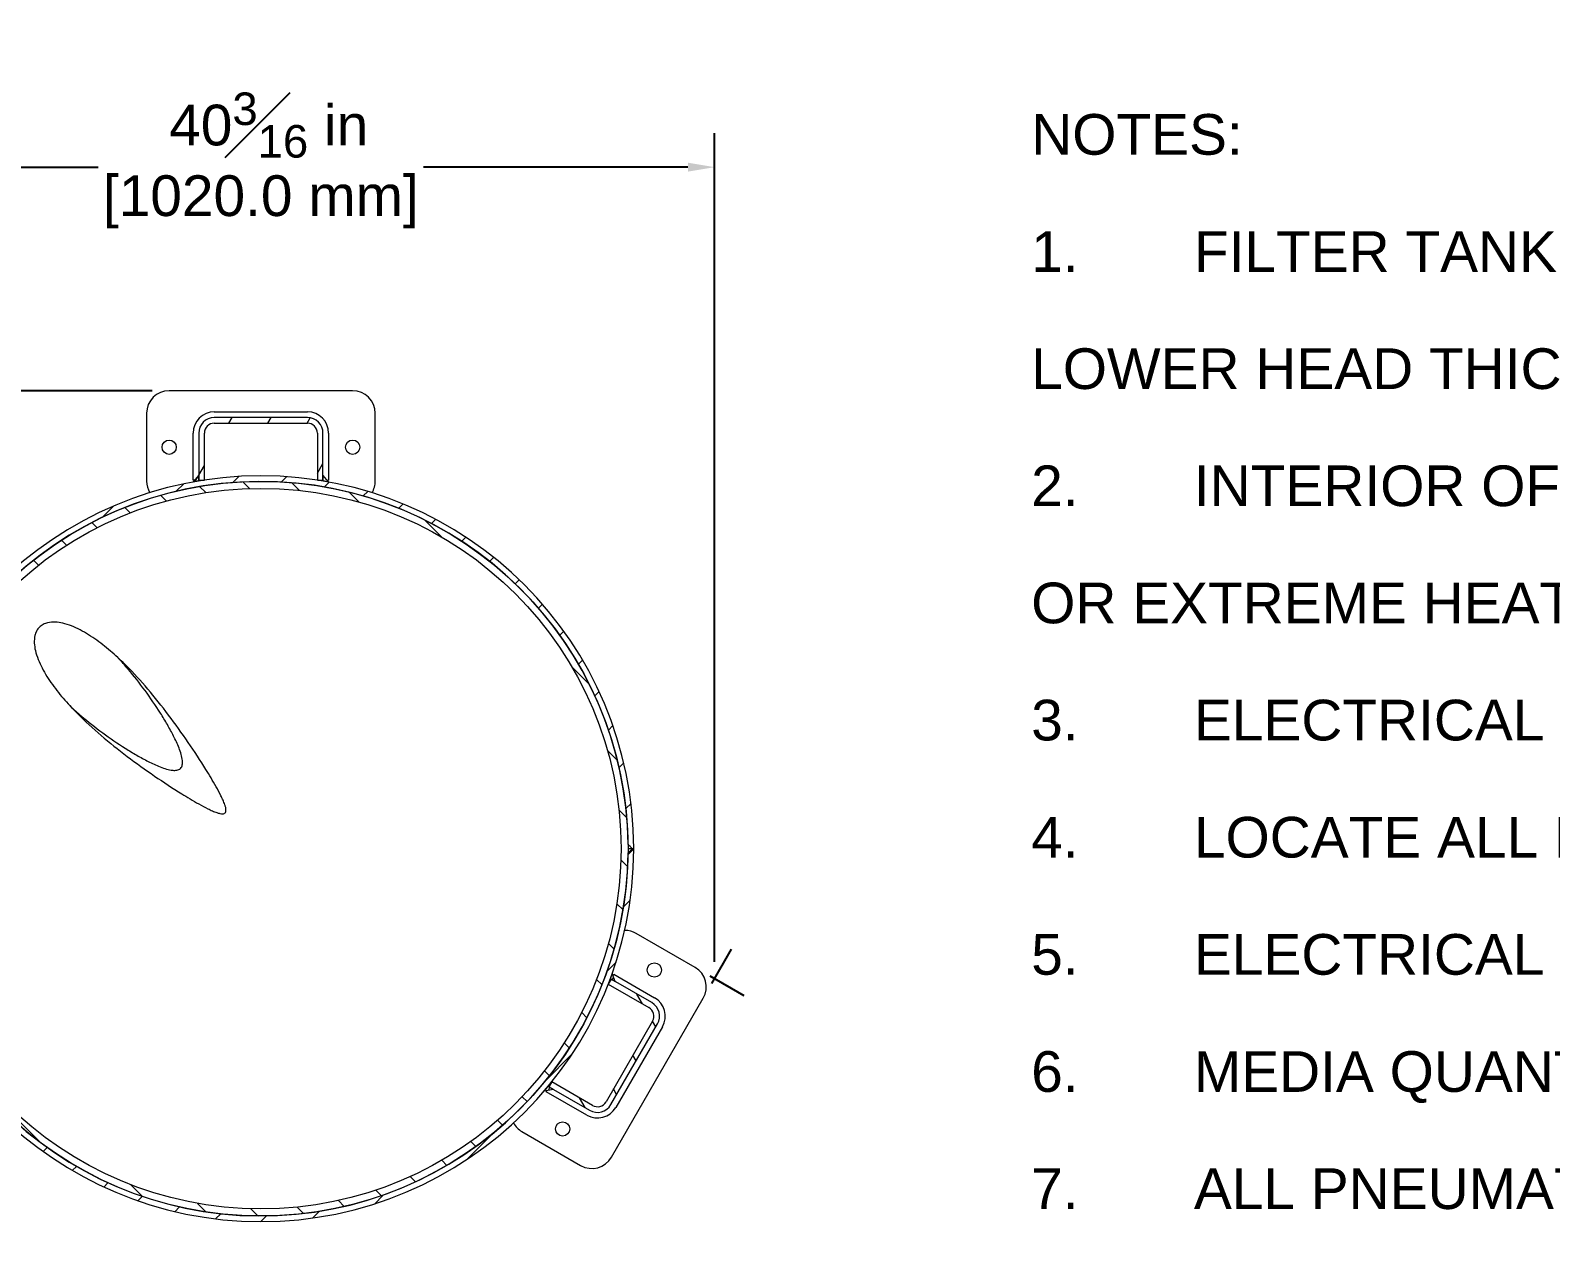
# Model space of a CAD drawing. Header units: inches. Extents: x 15 to 402, y 6 to 258.
# Drawn here: x 191.3 to 258.5, y 160.2 to 213.9 of the extents above; entities that cross this region are included whole.
import ezdxf

# ---------------------------------------------------------------- set-up
doc = ezdxf.new("R2010")
doc.units = ezdxf.units.IN
doc.header["$LTSCALE"] = 12
doc.header["$MEASUREMENT"] = 0
for name, color, linetype, lineweight in [('Dimension (ANSI)', 7, 'Continuous', 25), ('Hatch', 7, 'Continuous', 18), ('Symbol (ANSI)', 7, 'Continuous', 25), ('Visible', 7, 'Continuous', 18)]:
    doc.layers.add(name, color=color, linetype=linetype, lineweight=lineweight)
doc.styles.add('MEMCOR Medium', font='arial.ttf')
doc.styles.add('Standard D-E NeptuneBenson', font='arial.ttf')
doc.dimstyles.new('Default (ANSI)', dxfattribs={"dimscale": 12, "dimtxt": 0.15, "dimasz": 0.098425, "dimexe": 0.125, "dimexo": 0.0625, "dimgap": 0.031496, "dimtad": 0, "dimtih": 1, "dimtoh": 1, "dimdec": 4, "dimrnd": 1e-08, "dimzin": 3, "dimdsep": 46, "dimlunit": 5, "dimtxsty": 'MEMCOR Medium', "dimcen": 0.09, "dimdle": 0.393701, "dimclrd": 256, "dimclre": 256, "dimclrt": 256, "dimadec": 0, "dimazin": 1, "dimtfac": 0.8, "dimtofl": 0, "dimtmove": 0, "dimatfit": 3, "dimfxl": 1, "dimfrac": 1, "dimtolj": 1, "dimtzin": 4, "dimlwd": -1, "dimlwe": -1, "dimarcsym": 0})

# ---------------------------------------------------------------- blocks, each defined once
blk = doc.blocks.new('*D28')
at = {"layer": 'Defpoints', "color": 0, "transparency": 16777216}
for p in [(221.544, 207.817), (181.387, 171.916), (221.544, 171.911)]:
    blk.add_point(p, dxfattribs=at)
at = {"layer": 'Dimension (ANSI)', "transparency": 16777216}
for p, q in [((181.387, 172.666), (181.387, 209.317)), ((221.544, 172.661), (221.544, 209.317)), ((182.568, 207.817), (194.266, 207.817)), ((220.363, 207.817), (208.665, 207.817))]:
    blk.add_line(p, q, dxfattribs=at)
for points in [[(182.568, 208.014), (182.568, 207.62), (181.387, 207.817)], [(220.363, 208.014), (220.363, 207.62), (221.544, 207.817)]]:
    blk.add_solid(points, dxfattribs=at)
at = {"layer": 'Dimension (ANSI)', "transparency": 16777216, "char_height": 1.8, "attachment_point": 5, "style": 'MEMCOR Medium'}
for s, insert in [('\\A1; 40{\\H0.8x;\\S3#16;} in', (201.466, 209.681)), ('\\A1;[1020.0 mm]', (201.466, 206.285))]:
    blk.add_mtext(s, dxfattribs=dict(at, insert=insert))
blk = doc.blocks.new('*D29')
at = {"layer": 'Defpoints', "color": 0, "transparency": 16777216}
for p in [(169.109, 197.927), (197.409, 197.927), (186.447, 163.152)]:
    blk.add_point(p, dxfattribs=at)
at = {"layer": 'Dimension (ANSI)', "transparency": 16777216}
for p, q in [((196.659, 197.927), (167.609, 197.927)), ((169.109, 196.745), (169.109, 183.92)), ((169.109, 164.333), (169.109, 177.158)), ((185.697, 163.152), (167.609, 163.152))]:
    blk.add_line(p, q, dxfattribs=at)
for points in [[(168.912, 196.745), (169.306, 196.745), (169.109, 197.927)], [(168.912, 164.333), (169.306, 164.333), (169.109, 163.152)]]:
    blk.add_solid(points, dxfattribs=at)
at = {"layer": 'Dimension (ANSI)', "transparency": 16777216, "char_height": 1.8, "attachment_point": 5, "style": 'MEMCOR Medium'}
for s, insert in [('\\A1; 34{\\H0.8x;\\S3#4;} in', (169.109, 182.389)), ('\\A1;[883.3 mm]', (169.109, 179.008))]:
    blk.add_mtext(s, dxfattribs=dict(at, insert=insert))

msp = doc.modelspace()

# ---------------------------------------------------------------- hatches: boundary and pattern name
at = {"layer": 'Hatch'}
h = msp.add_hatch(dxfattribs=at)
h.set_pattern_fill('ANSI31', color=256, scale=12, angle=15, style=0)
edge = h.paths.add_edge_path()
edge.add_line((203.9669, 193.973), (204.2169, 193.973))
edge.add_line((204.2169, 193.973), (204.2169, 196.04907))
edge.add_ellipse((203.5269, 196.04907), major_axis=(0, 0.69), ratio=1, start_angle=270, end_angle=360)
edge.add_line((203.5269, 196.73907), (199.4069, 196.73907))
edge.add_ellipse((199.4069, 196.04907), major_axis=(-0.69, 0), ratio=1, start_angle=270, end_angle=360)
edge.add_line((198.7169, 196.04907), (198.7169, 193.973))
edge.add_line((198.7169, 193.973), (198.9669, 193.973))
edge.add_line((198.9669, 193.973), (198.9669, 196.04907))
edge.add_ellipse((199.4069, 196.04907), major_axis=(0, 0.44), ratio=1, start_angle=0, end_angle=90, ccw=False)
edge.add_line((199.4069, 196.48907), (203.5269, 196.48907))
edge.add_ellipse((203.5269, 196.04907), major_axis=(0.44, 0), ratio=1, start_angle=0, end_angle=90, ccw=False)
edge.add_line((203.9669, 196.04907), (203.9669, 193.973))
h = msp.add_hatch(dxfattribs=at)
h.set_pattern_fill('ANSI31', color=256, scale=12, style=0)
edge = h.paths.add_edge_path()
edge.add_spline(control_points=[(217.7161, 177.85315), (217.74818, 177.82205), (217.78012, 177.79081), (217.84383, 177.72797), (217.87559, 177.69636), (217.90721, 177.66461)], knot_values=[-0.6818968, -0.6818968, -0.6818968, -0.6818968, -0.34144291, -0.34144291, 0, 0, 0, 0], degree=3, periodic=0)
edge.add_line((217.90721, 177.66461), (217.96721, 177.66462))
edge.add_ellipse((201.4669, 177.66318), major_axis=(-0.00144, 16.50032), ratio=1, start_angle=270, end_angle=629.99)
edge.add_line((217.96721, 177.66174), (217.90721, 177.66174))
edge.add_spline(control_points=[(217.90721, 177.66174), (217.87559, 177.63), (217.84383, 177.59839), (217.78012, 177.53554), (217.74818, 177.5043), (217.7161, 177.4732)], knot_values=[-0.68189673, -0.68189673, -0.68189673, -0.68189673, -0.34045385, -0.34045385, 0, 0, 0, 0], degree=3, periodic=0)
edge.add_ellipse((201.4669, 177.66318), major_axis=(-0.18997, -16.2492), ratio=1, start_angle=91.3396676, end_angle=450, ccw=False)
h = msp.add_hatch(dxfattribs=at)
h.set_pattern_fill('ANSI31', color=256, scale=12, angle=90.0002, style=0)
edge = h.paths.add_edge_path()
edge.add_ellipse((201.4669, 177.66318), major_axis=(0, 16.25), ratio=1, start_angle=0, end_angle=360)
edge = h.paths.add_edge_path(flags=0)
edge.add_ellipse((201.4669, 177.66318), major_axis=(0, 15.94), ratio=1, start_angle=0, end_angle=360)
h = msp.add_hatch(dxfattribs=at)
h.set_pattern_fill('ANSI31', color=256, scale=12, angle=15, style=0)
edge = h.paths.add_edge_path()
edge.add_line((198.7169, 193.93272), (198.7169, 194.18272))
edge.add_line((198.7169, 194.18272), (198.47072, 193.88919))
edge.add_ellipse((201.4669, 177.66318), major_axis=(16.22601, 2.99618), ratio=1, start_angle=89.1318904, end_angle=90, ccw=False)
h = msp.add_hatch(dxfattribs=at)
h.set_pattern_fill('ANSI31', color=256, scale=12, angle=15, style=0)
edge = h.paths.add_edge_path()
edge.add_line((204.46308, 193.88919), (204.2169, 194.18272))
edge.add_line((204.2169, 194.18272), (204.2169, 193.93272))
edge.add_ellipse((201.4669, 177.66318), major_axis=(16.26954, -2.75), ratio=1, start_angle=89.1318904, end_angle=90, ccw=False)
h = msp.add_hatch(dxfattribs=at)
h.set_pattern_fill('ANSI31', color=256, scale=12, angle=75.0002, style=0)
edge = h.paths.add_edge_path()
edge.add_line((214.34162, 167.3432), (214.21662, 167.1267))
edge.add_line((214.21662, 167.1267), (216.01454, 166.08866))
edge.add_ellipse((216.35954, 166.68622), major_axis=(-0.345, -0.59756), ratio=1, start_angle=0, end_angle=90)
edge.add_line((216.9571, 166.34122), (219.0171, 169.90925))
edge.add_ellipse((218.41954, 170.25425), major_axis=(0.345, 0.59756), ratio=1, start_angle=270, end_angle=360)
edge.add_line((218.76454, 170.8518), (216.96662, 171.88984))
edge.add_line((216.96662, 171.88984), (216.84162, 171.67333))
edge.add_line((216.84162, 171.67333), (218.63954, 170.6353))
edge.add_ellipse((218.41954, 170.25425), major_axis=(0.22, 0.38105), ratio=1, start_angle=270, end_angle=360, ccw=False)
edge.add_line((218.80059, 170.03425), (216.74059, 166.46622))
edge.add_ellipse((216.35954, 166.68622), major_axis=(-0.22, -0.38105), ratio=1, start_angle=0, end_angle=90, ccw=False)
edge.add_line((216.13954, 166.30517), (214.34162, 167.3432))
h = msp.add_hatch(dxfattribs=at)
h.set_pattern_fill('ANSI31', color=256, scale=12, angle=15, style=0)
edge = h.paths.add_edge_path()
edge.add_line((216.93173, 171.90998), (217.14824, 171.78498))
edge.add_line((217.14824, 171.78498), (217.01712, 172.14494))
edge.add_ellipse((201.4669, 177.66318), major_axis=(-5.51823, -15.55022), ratio=1, start_angle=89.1318904, end_angle=90, ccw=False)
h = msp.add_hatch(dxfattribs=at)
h.set_pattern_fill('ANSI31', color=256, scale=12, angle=15, style=0)
edge = h.paths.add_edge_path()
edge.add_line((214.02094, 166.95541), (214.39824, 167.02184))
edge.add_line((214.39824, 167.02184), (214.18173, 167.14684))
edge.add_ellipse((201.4669, 177.66318), major_axis=(-10.51634, -12.71483), ratio=1, start_angle=89.1318904, end_angle=90, ccw=False)

# ---------------------------------------------------------------- linework, layer by layer
at = {"layer": 'Dimension (ANSI)'}
for p, q in [((221.41926, 171.6949), (222.29426, 173.21045)), ((221.32775, 172.03641), (222.84329, 171.16141))]:
    msp.add_line(p, q, dxfattribs=at)
at = {"layer": 'Visible'}
for p, q in [((205.5294, 197.92657), (197.4094, 197.92657)), ((196.4094, 196.92657), (196.4094, 193.92657)), ((199.4069, 196.98907), (203.5269, 196.98907)), ((203.5269, 196.73907), (199.4069, 196.73907)), ((199.4069, 196.48907), (203.5269, 196.48907)), ((206.5294, 193.92657), (206.5294, 196.92657)), ((198.4669, 193.973), (198.4669, 196.04907)), ((198.7169, 196.04907), (198.7169, 193.973)), ((198.9669, 193.973), (198.9669, 196.04907)), ((203.9669, 196.04907), (203.9669, 193.973)), ((204.2169, 193.973), (204.2169, 196.04907)), ((204.4669, 196.04907), (204.4669, 193.973)), ((198.54101, 193.973), (198.4669, 193.973)), ((198.7169, 194.18272), (198.47072, 193.88919)), ((198.7169, 193.93272), (198.7169, 194.18272)), ((198.7169, 193.973), (198.9669, 193.973)), ((203.9669, 193.973), (204.2169, 193.973)), ((204.46308, 193.88919), (204.2169, 194.18272)), ((204.2169, 194.18272), (204.2169, 193.93272)), ((204.39278, 193.973), (204.4669, 193.973)), ((217.7169, 177.6646), (217.90721, 177.66461)), ((217.90721, 177.66174), (217.7169, 177.66176)), ((217.90721, 177.66461), (217.96721, 177.66462)), ((217.96721, 177.66174), (217.90721, 177.66174)), ((220.67823, 172.41141), (218.08015, 173.91141)), ((216.96662, 171.88984), (216.84162, 171.67333)), ((216.84162, 171.67333), (218.63954, 170.6353)), ((216.93173, 171.90998), (217.14824, 171.78498)), ((218.76454, 170.8518), (216.96662, 171.88984)), ((217.14824, 171.78498), (217.01712, 172.14494)), ((217.05456, 172.04216), (217.09162, 172.10634)), ((217.09162, 172.10634), (218.88954, 171.06831)), ((216.98426, 164.01326), (221.04426, 171.04538)), ((218.80059, 170.03425), (216.74059, 166.46622)), ((216.9571, 166.34122), (219.0171, 169.90925)), ((219.23361, 169.78425), (217.17361, 166.21622)), ((214.02094, 166.95541), (214.39824, 167.02184)), ((214.12868, 166.97438), (214.09162, 166.91019)), ((215.88954, 165.87216), (214.09162, 166.91019)), ((214.39824, 167.02184), (214.18173, 167.14684)), ((214.34162, 167.3432), (214.21662, 167.1267)), ((214.21662, 167.1267), (216.01454, 166.08866)), ((216.13954, 166.30517), (214.34162, 167.3432)), ((213.02015, 165.14723), (215.61823, 163.64723))]:
    msp.add_line(p, q, dxfattribs=at)
for centre, radius in [((197.4094, 195.42657), 0.315), ((205.5294, 195.42657), 0.315), ((201.4669, 177.66318), 16.25), ((201.4669, 177.66318), 15.94), ((218.87919, 172.29538), 0.315), ((214.81919, 165.26326), 0.315)]:
    msp.add_circle(centre, radius, dxfattribs=at)
for centre, radius, start, end in [((197.4094, 196.92657), 1, 90, 180), ((205.5294, 196.92657), 1, 0, 90), ((199.4069, 196.04907), 0.94, 90, 180), ((199.4069, 196.04907), 0.69, 90, 180), ((199.4069, 196.04907), 0.44, 90, 180), ((203.5269, 196.04907), 0.94, 0, 90), ((203.5269, 196.04907), 0.69, 0, 90), ((203.5269, 196.04907), 0.44, 0, 90), ((201.4669, 177.66318), 16.50032, 0.005, 359.995), ((201.4669, 177.66318), 16.25032, 0.6698338, 359.3301662), ((197.4094, 193.92657), 1, 180, 210.8286167), ((201.4669, 177.66318), 16.50032, 99.5938831, 100.4619927), ((201.4669, 177.66318), 16.50032, 79.5380073, 80.4061169), ((205.5294, 193.92657), 1, 329.0835538, 0), ((217.58015, 173.04538), 1, 60, 90.8286167), ((220.17823, 171.54538), 1, 330, 60), ((201.4669, 177.66318), 16.50032, 339.5938831, 340.4619927), ((218.41954, 170.25425), 0.94, 330, 60), ((218.41954, 170.25425), 0.44, 330, 60), ((218.41954, 170.25425), 0.69, 330, 60), ((201.4669, 177.66318), 16.50032, 319.5380073, 320.4061169), ((216.35954, 166.68622), 0.94, 240, 330), ((216.35954, 166.68622), 0.69, 240, 330), ((216.35954, 166.68622), 0.44, 240, 330), ((213.52015, 166.01326), 1, 209.0835538, 240), ((216.11823, 164.51326), 1, 240, 330)]:
    msp.add_arc(centre, radius, start, end, dxfattribs=at)
for points, knots in [([(199.88591, 179.24417), (199.87353, 179.2318), (199.85746, 179.22214), (199.82235, 179.20972), (199.80337, 179.20675), (199.74282, 179.20288), (199.69665, 179.20967), (199.60516, 179.23028), (199.5599, 179.24437), (199.45345, 179.28125), (199.38788, 179.3081), (199.25616, 179.36628), (199.19005, 179.3977), (198.99107, 179.49646), (198.85754, 179.56825), (198.46001, 179.79038), (198.19936, 179.94741), (197.57173, 180.33677), (197.16735, 180.60125), (196.35579, 181.15718), (195.94877, 181.44884), (195.15488, 182.04917), (194.76804, 182.35793), (194.03652, 182.98257), (193.69187, 183.2985), (193.18272, 183.80765), (192.98436, 184.01704), (192.59996, 184.45694), (192.41389, 184.68743), (192.07238, 185.16324), (191.91694, 185.40815), (191.72187, 185.7841), (191.66323, 185.91083), (191.56248, 186.16774), (191.52025, 186.29787), (191.46617, 186.53268), (191.44755, 186.64656), (191.43681, 186.87628), (191.44503, 186.99217), (191.48566, 187.16126), (191.50942, 187.22958), (191.5596, 187.32489), (191.57869, 187.35553), (191.62063, 187.41262), (191.64349, 187.43907), (191.691, 187.48659), (191.71746, 187.50944), (191.77455, 187.55138), (191.80518, 187.57047), (191.9005, 187.62065), (191.96882, 187.64442), (192.13791, 187.68505), (192.2538, 187.69326), (192.48352, 187.68253), (192.59739, 187.6639), (192.83221, 187.60983), (192.96233, 187.5676), (193.21924, 187.46684), (193.34597, 187.40821), (193.72193, 187.21313), (193.96684, 187.0577), (194.44265, 186.71618), (194.67313, 186.53012), (195.11303, 186.14572), (195.32242, 185.94736), (195.83157, 185.43821), (196.14751, 185.09356), (196.77214, 184.36204), (197.0809, 183.9752), (197.68123, 183.18131), (197.9729, 182.77428), (198.52883, 181.96272), (198.79331, 181.55834), (199.18266, 180.93072), (199.33969, 180.67007), (199.56183, 180.27253), (199.63361, 180.13901), (199.73238, 179.94002), (199.7638, 179.87391), (199.82198, 179.7422), (199.84883, 179.67663), (199.88571, 179.57018), (199.89979, 179.52492), (199.92041, 179.43343), (199.9272, 179.38725), (199.92332, 179.32671), (199.92036, 179.30773), (199.90793, 179.27261), (199.89828, 179.25654), (199.88591, 179.24417)], [0, 0, 0, 0, 0.13333672, 0.13333672, 0.26667344, 0.26667344, 0.59618538, 0.59618538, 0.92569733, 0.92569733, 1.45694917, 1.45694917, 1.98820102, 1.98820102, 3.05070472, 3.05070472, 5.17571211, 5.17571211, 8.72767497, 8.72767497, 12.27963783, 12.27963783, 15.83160069, 15.83160069, 19.38356354, 19.38356354, 21.59434361, 21.59434361, 23.80512367, 23.80512367, 26.01590373, 26.01590373, 27.12129377, 27.12129377, 28.2266838, 28.2266838, 29.07496548, 29.07496548, 29.92324716, 29.92324716, 30.43532127, 30.43532127, 30.69135832, 30.69135832, 30.94739538, 30.94739538, 31.20343243, 31.20343243, 31.45946948, 31.45946948, 31.97154359, 31.97154359, 32.81982527, 32.81982527, 33.66810695, 33.66810695, 34.77349699, 34.77349699, 35.87888702, 35.87888702, 38.08966708, 38.08966708, 40.30044714, 40.30044714, 42.51122721, 42.51122721, 46.06319007, 46.06319007, 49.61515293, 49.61515293, 53.16711578, 53.16711578, 56.71907864, 56.71907864, 58.84408603, 58.84408603, 59.90658973, 59.90658973, 60.43784158, 60.43784158, 60.96909343, 60.96909343, 61.29860537, 61.29860537, 61.62811732, 61.62811732, 61.76145403, 61.76145403, 61.89479075, 61.89479075, 61.89479075, 61.89479075]), ([(197.91407, 181.21601), (197.93515, 181.23709), (197.95197, 181.26166), (197.97769, 181.3156), (197.98661, 181.34494), (198.00399, 181.43608), (198.00311, 181.50111), (197.98881, 181.65167), (197.96792, 181.74428), (197.9144, 181.93064), (197.88143, 182.02428), (197.77262, 182.30247), (197.68704, 182.48401), (197.51974, 182.8152), (197.42759, 182.98418), (197.23286, 183.32267), (197.13024, 183.49216), (196.8101, 183.99914), (196.58039, 184.33514), (196.10131, 184.98788), (195.85186, 185.30449), (195.45304, 185.77433), (195.30651, 185.93948), (195.15971, 186.09747)], [0, 0, 0, 0, 0.22716585, 0.22716585, 0.4543317, 0.4543317, 0.9086634, 0.9086634, 1.61641461, 1.61641461, 2.32416582, 2.32416582, 3.73966824, 3.73966824, 5.20333065, 5.20333065, 6.66699305, 6.66699305, 9.59431786, 9.59431786, 12.52164267, 12.52164267, 14.19625545, 14.19625545, 14.19625545, 14.19625545]), ([(197.91407, 181.21601), (197.93515, 181.23709), (197.95197, 181.26166), (197.97769, 181.3156), (197.98661, 181.34494), (198.00399, 181.43608), (198.00311, 181.50111), (197.98881, 181.65167), (197.96792, 181.74428), (197.9144, 181.93064), (197.88143, 182.02428), (197.77262, 182.30247), (197.68704, 182.48401), (197.51974, 182.8152), (197.42759, 182.98418), (197.23286, 183.32267), (197.13024, 183.49216), (196.8101, 183.99914), (196.58039, 184.33514), (196.10131, 184.98788), (195.85186, 185.30449), (195.45304, 185.77433), (195.30651, 185.93948), (195.15971, 186.09747)], [0, 0, 0, 0, 0.22716585, 0.22716585, 0.4543317, 0.4543317, 0.9086634, 0.9086634, 1.61641461, 1.61641461, 2.32416582, 2.32416582, 3.73966824, 3.73966824, 5.20333065, 5.20333065, 6.66699305, 6.66699305, 9.59431786, 9.59431786, 12.52164267, 12.52164267, 14.19625545, 14.19625545, 14.19625545, 14.19625545]), ([(193.0326, 183.97037), (193.1906, 183.82357), (193.35575, 183.67703), (193.82559, 183.27822), (194.1422, 183.02876), (194.79494, 182.54969), (195.13093, 182.31997), (195.63791, 181.99983), (195.80741, 181.89721), (196.1459, 181.70249), (196.31487, 181.61033), (196.64607, 181.44304), (196.82761, 181.35746), (197.10579, 181.24865), (197.19943, 181.21567), (197.38579, 181.16216), (197.47841, 181.14126), (197.62897, 181.12697), (197.69399, 181.12609), (197.78514, 181.14346), (197.81448, 181.15239), (197.86841, 181.17811), (197.89299, 181.19493), (197.91407, 181.21601)], [38.95337907, 38.95337907, 38.95337907, 38.95337907, 40.62799185, 40.62799185, 43.55531666, 43.55531666, 46.48264147, 46.48264147, 47.94630388, 47.94630388, 49.40996628, 49.40996628, 50.8254687, 50.8254687, 51.53321991, 51.53321991, 52.24097112, 52.24097112, 52.69530282, 52.69530282, 52.92246867, 52.92246867, 53.14963452, 53.14963452, 53.14963452, 53.14963452]), ([(193.0326, 183.97037), (193.1906, 183.82357), (193.35575, 183.67703), (193.82559, 183.27822), (194.1422, 183.02876), (194.79494, 182.54969), (195.13093, 182.31997), (195.63791, 181.99983), (195.80741, 181.89721), (196.1459, 181.70249), (196.31487, 181.61033), (196.64607, 181.44304), (196.82761, 181.35746), (197.10579, 181.24865), (197.19943, 181.21567), (197.38579, 181.16216), (197.47841, 181.14126), (197.62897, 181.12697), (197.69399, 181.12609), (197.78514, 181.14346), (197.81448, 181.15239), (197.86841, 181.17811), (197.89299, 181.19493), (197.91407, 181.21601)], [38.95337907, 38.95337907, 38.95337907, 38.95337907, 40.62799185, 40.62799185, 43.55531666, 43.55531666, 46.48264147, 46.48264147, 47.94630388, 47.94630388, 49.40996628, 49.40996628, 50.8254687, 50.8254687, 51.53321991, 51.53321991, 52.24097112, 52.24097112, 52.69530282, 52.69530282, 52.92246867, 52.92246867, 53.14963452, 53.14963452, 53.14963452, 53.14963452]), ([(217.7161, 177.85315), (217.74818, 177.82205), (217.78012, 177.79081), (217.84383, 177.72797), (217.87559, 177.69636), (217.90721, 177.66461)], [-0.681896797, -0.681896797, -0.681896797, -0.681896797, -0.341442912, -0.341442912, 0, 0, 0, 0]), ([(217.90721, 177.66174), (217.87559, 177.63), (217.84383, 177.59839), (217.78012, 177.53554), (217.74818, 177.5043), (217.7161, 177.4732)], [-0.681896728, -0.681896728, -0.681896728, -0.681896728, -0.34045385, -0.34045385, 0, 0, 0, 0])]:
    msp.add_open_spline(points, degree=3, knots=knots, dxfattribs=at)

# ---------------------------------------------------------------- texts
at = {"layer": 'Symbol (ANSI)', "insert": (235.55468, 210.16833), "char_height": 1.80000006, "width": 162.6064079, "attachment_point": 1, "line_spacing_factor": 1.727336, "style": 'Standard D-E NeptuneBenson'}
msp.add_mtext('\\fArial|b0|i0;NOTES:\\P\\fArial|b0|i0;1.^I\\fArial|b0|i0;FILTER TANK IS TO BE CONSTRUCTED OF HIGH QUALITY A36 CARBON STEEL, UPPER HEAD THICKNESS = 1 1/2" (38.1mm), \\PLOWER HEAD THICKNESS = 5/16" (7.93mm) & SHELL THICKNESS = 1/4" (6.35mm).\\P\\fArial|b0|i0;2.^I\\fArial|b0|i0;INTERIOR OF TANK IS LINED WITH FLEXSOL 3000. EXTERIOR IS COATED WITH 5-8 MILS OF HIGH SOLIDS ENAMEL. NO WELDING \\POR EXTREME HEAT IS TO BE APPLIED TO TANK AFTER LINING OR COATING PROCESS IS DONE.\\P\\fArial|b0|i0;3.^I\\fArial|b0|i0;ELECTRICAL REQUIREMENTS: 120VAC-10-60Hz, 15 AMP CIRCUIT PROTECTION.\\P\\fArial|b0|i0;4.^I\\fArial|b0|i0;LOCATE ALL ELECTRICAL ITEMS IN A NON-HAZARDOUS LOCATION.\\P\\fArial|b0|i0;5.^I\\fArial|b0|i0;ELECTRICAL CONNECTIONS ARE THE RESPONSIBILITY OF THE CUSTOMER.\\P\\fArial|b0|i0;6.^I\\fArial|b0|i0;MEDIA QUANTITIES ARE INDICATED FOR INFORMATIONAL PURPOSES ONLY.\\P\\fArial|b0|i0;7.^I\\fArial|b0|i0;ALL PNEUMATIC TUBING SUPPLIED BY POOL CONTRACTOR.\\P\\fArial|b0|i0;8.^I\\fArial|b0|i0;DRAIN VALVE MUST BE A BUTTERFLY VALVE AND INSTALLED DIRECTLY ON THE BOTTOM TANK HEAD.\\P\\fArial|b0|i0;9.^I\\fArial|b0|i0;DESIGN PRESSURE IS 50 PSI (344.73 kpa). HYDROSTATICALLY TESTED TO 75 PSI (517.11 kpa).\\P\\fArial|b0|i0;10.  THIS PRECOAT FILTER UTILIZES TUBE ELEMENTS AND THE EFFECTIVE  FILTRATION AREA REPRESENTS THE UNCOATED AREA', dxfattribs=at)

# ---------------------------------------------------------------- dimensions: what is measured, and where the dimension line sits
at = {"layer": 'Dimension (ANSI)'}
for base, p1, p2, angle, text, override, picture, middle in [((221.54426, 207.81692), (181.38704, 171.91574), (221.54426, 171.91141), 180, ' <> in\\X[1020.0 mm]', {"dimgap": 0.031496, "dimtih": 0, "dimtoh": 0, "dimdec": 4, "dimpost": '', "dimtol": 0, "dimlim": 0, "dimtp": 0, "dimtm": 0, "dimtdec": 2, "dimatfit": 1}, '*D28', (201.46565, 207.81692)), ((169.10872, 197.92657), (186.44704, 163.15156), (197.4094, 197.92657), 90, ' <> in\\X[883.3 mm]', {"dimgap": 0.031496, "dimdec": 4, "dimpost": '', "dimtol": 0, "dimlim": 0, "dimtp": 0, "dimtm": 0, "dimtdec": 2, "dimatfit": 1}, '*D29', (169.10872, 180.53906))]:
    dim = msp.add_linear_dim(base=base, p1=p1, p2=p2, angle=angle, text=text, dimstyle='Default (ANSI)', override=override, dxfattribs=at)
    dim.commit()
    dim.dimension.update_dxf_attribs({"geometry": picture, "text_midpoint": middle, "dimtype": 160})

doc.saveas('drawing.dxf')
